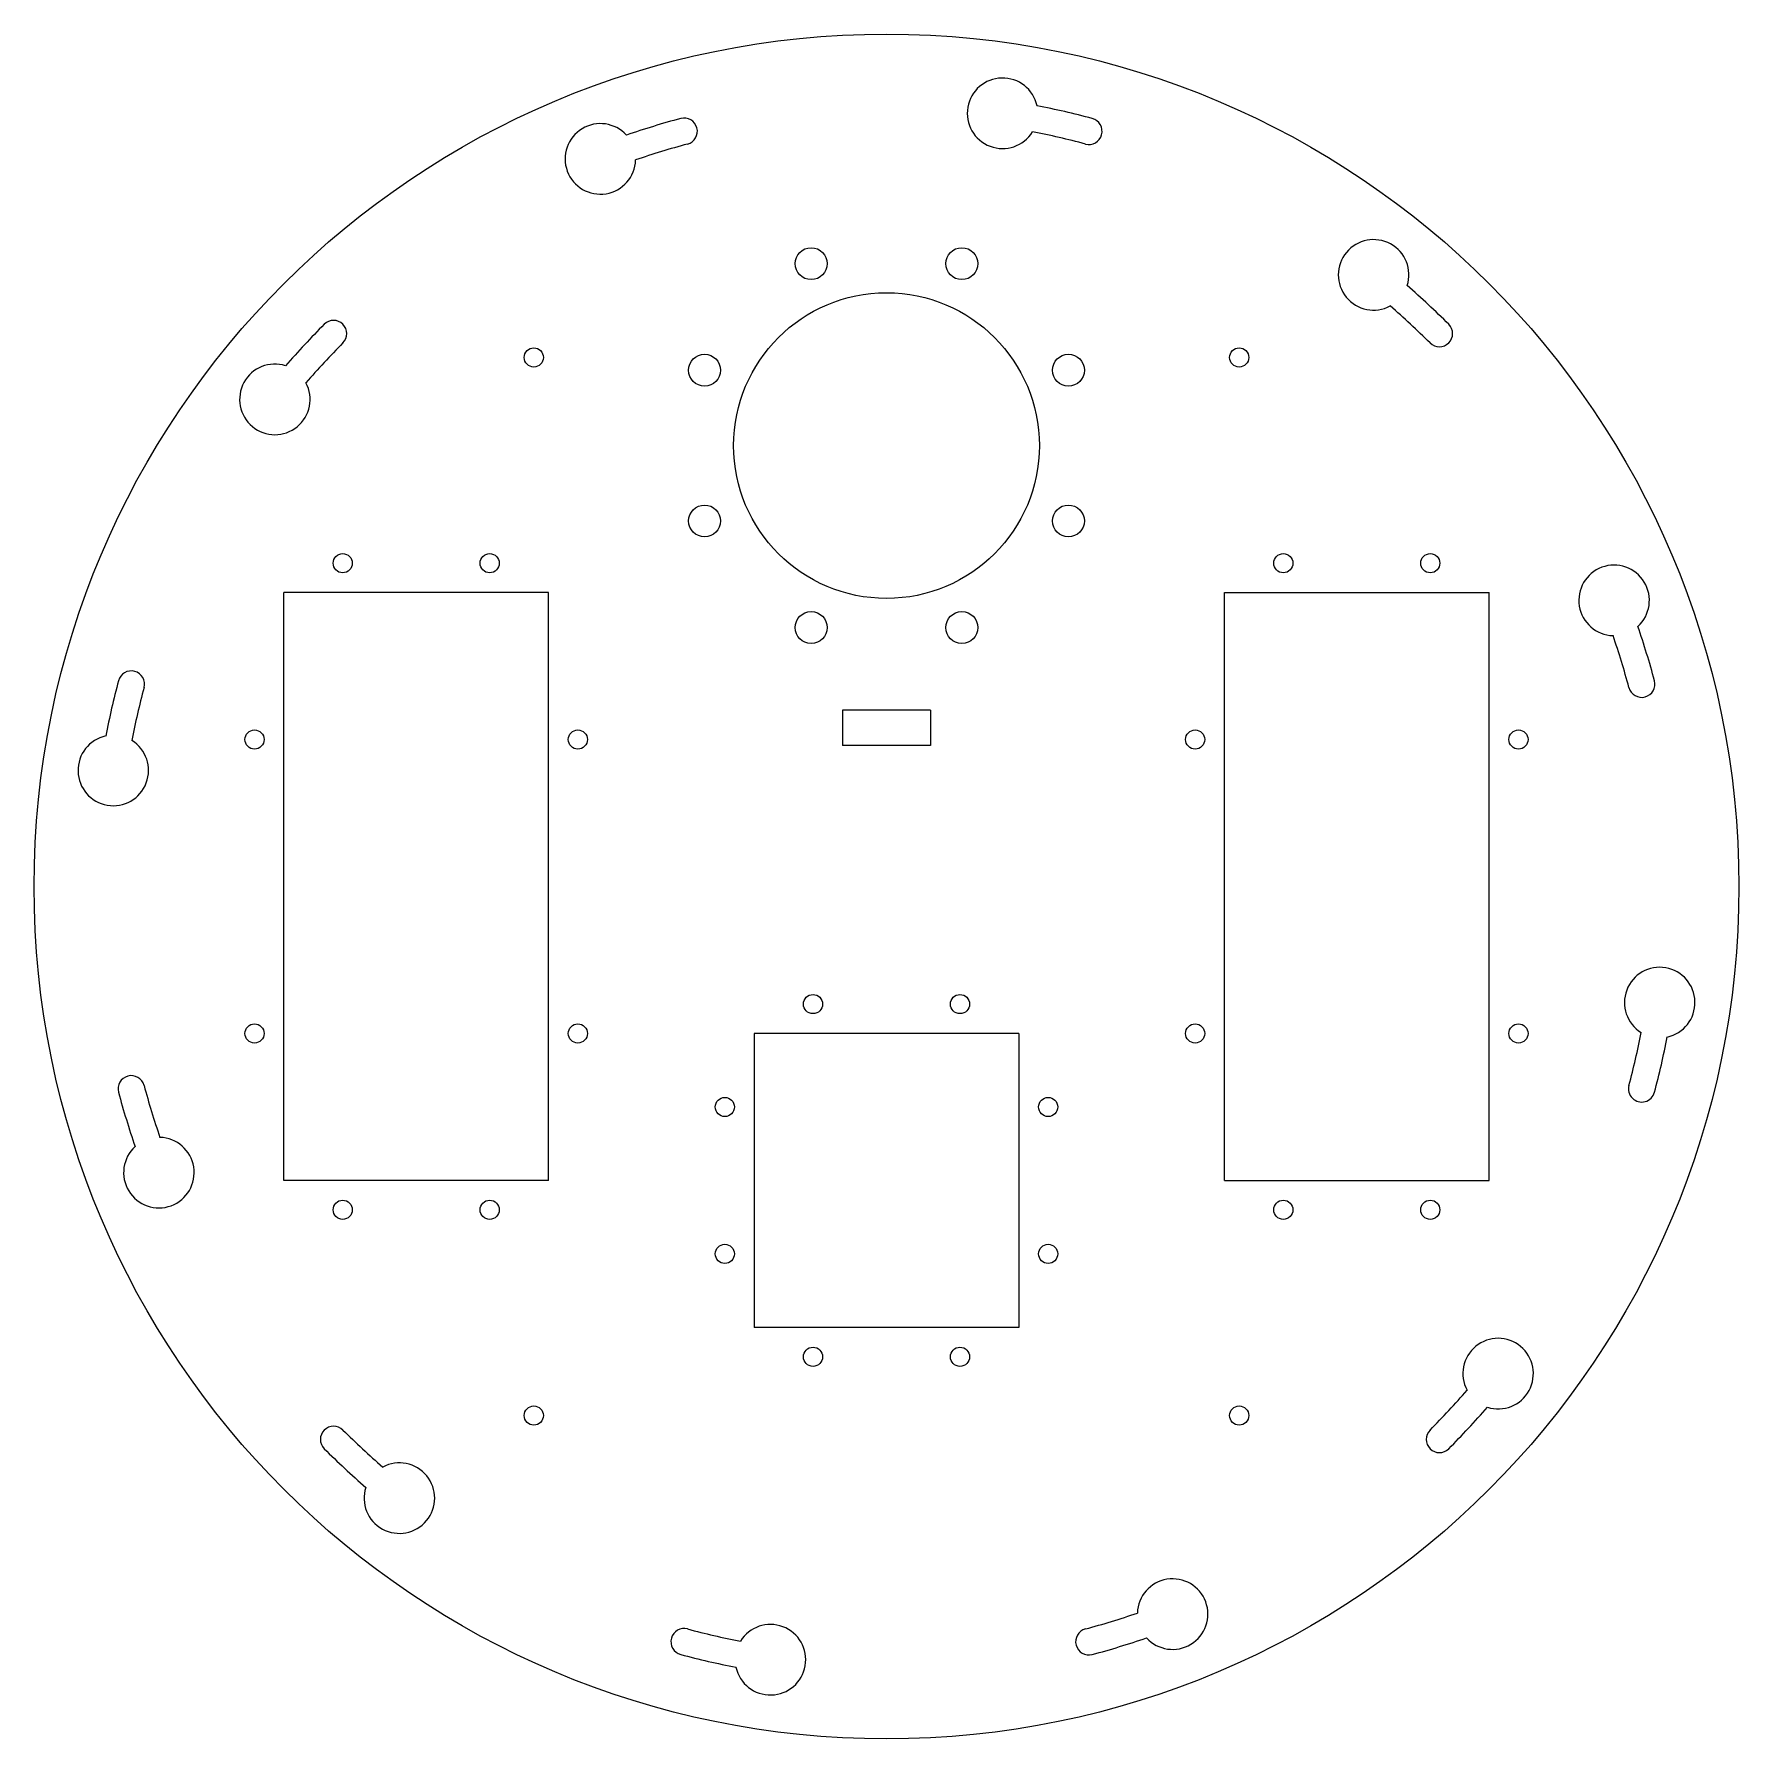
# Model space of a CAD drawing. Extents: x -145 to 145, y -145 to 145.
import ezdxf

# ---------------------------------------------------------------- set-up
doc = ezdxf.new("R2010")
doc.units = 0
doc.layers.add('SHEETMETAL_CUT_LINES', color=7, linetype='CONTINUOUS')

msp = doc.modelspace()

# ---------------------------------------------------------------- linework, layer by layer
at = {"layer": 'SHEETMETAL_CUT_LINES'}
for p, q in [((-102.5, -50), (-102.5, 50)), ((-57.5, 50), (-102.5, 50)), ((-57.5, -50), (-57.5, 50)), ((57.5, -50), (57.5, 50)), ((57.5, 50), (102.5, 50)), ((102.5, -50), (102.5, 50)), ((7.5, 30), (-7.5, 30)), ((-7.5, 30), (-7.5, 24)), ((7.5, 30), (7.5, 24)), ((7.5, 24), (-7.5, 24)), ((22.5, -25), (-22.5, -25)), ((-22.5, -25), (-22.5, -75)), ((22.5, -25), (22.5, -75)), ((-57.5, -50), (-102.5, -50)), ((57.5, -50), (102.5, -50)), ((22.5, -75), (-22.5, -75))]:
    msp.add_line(p, q, dxfattribs=at)
for centre, radius in [((0, 0), 145), ((-12.82, 105.95), 2.71), ((-12.82, 105.95), 2.71), ((12.82, 105.95), 2.71), ((12.82, 105.95), 2.71), ((0, 75), 26), ((-60, 90), 1.63), ((-60, 90), 1.63), ((-30.95, 87.82), 2.71), ((-30.95, 87.82), 2.71), ((30.95, 87.82), 2.71), ((30.95, 87.82), 2.71), ((60, 90), 1.63), ((60, 90), 1.63), ((-30.95, 62.18), 2.71), ((-30.95, 62.18), 2.71), ((30.95, 62.18), 2.71), ((30.95, 62.18), 2.71), ((-92.5, 55), 1.63), ((-92.5, 55), 1.63), ((-67.5, 55), 1.63), ((-67.5, 55), 1.63), ((67.5, 55), 1.63), ((67.5, 55), 1.63), ((92.5, 55), 1.63), ((92.5, 55), 1.63), ((-12.82, 44.05), 2.71), ((-12.82, 44.05), 2.71), ((12.82, 44.05), 2.71), ((12.82, 44.05), 2.71), ((-107.5, 25), 1.63), ((-107.5, 25), 1.63), ((-52.5, 25), 1.63), ((-52.5, 25), 1.63), ((52.5, 25), 1.63), ((52.5, 25), 1.63), ((107.5, 25), 1.63), ((107.5, 25), 1.63), ((-12.5, -20), 1.63), ((-12.5, -20), 1.63), ((12.5, -20), 1.63), ((12.5, -20), 1.63), ((-107.5, -25), 1.63), ((-107.5, -25), 1.63), ((-52.5, -25), 1.63), ((-52.5, -25), 1.63), ((52.5, -25), 1.63), ((52.5, -25), 1.63), ((107.5, -25), 1.63), ((107.5, -25), 1.63), ((-27.5, -37.5), 1.63), ((-27.5, -37.5), 1.63), ((27.5, -37.5), 1.63), ((27.5, -37.5), 1.63), ((-92.5, -55), 1.63), ((-92.5, -55), 1.63), ((-67.5, -55), 1.63), ((-67.5, -55), 1.63), ((67.5, -55), 1.63), ((67.5, -55), 1.63), ((92.5, -55), 1.63), ((92.5, -55), 1.63), ((-27.5, -62.5), 1.63), ((-27.5, -62.5), 1.63), ((27.5, -62.5), 1.63), ((27.5, -62.5), 1.63), ((-12.5, -80), 1.63), ((-12.5, -80), 1.63), ((12.5, -80), 1.63), ((12.5, -80), 1.63), ((-60, -90), 1.63), ((-60, -90), 1.63), ((60, -90), 1.63), ((60, -90), 1.63)]:
    msp.add_circle(centre, radius, dxfattribs=at)
for centre, radius, start, end in [((19.74, 131.53), 6, 12.2965, 328.2378), ((0, 0), 135.25, 105, 109.0891), ((-34.42, 128.47), 2.25, 285, 105), ((0, 0), 135.25, 75, 79.0891), ((34.42, 128.47), 2.25, 255, 75), ((-48.67, 123.77), 6, 42.2965, 358.2378), ((0, 0), 130.75, 75, 79.0485), ((0, 0), 130.75, 105, 109.0485), ((82.86, 104.04), 6, 342.2965, 298.2378), ((0, 0), 135.25, 45, 49.0891), ((0, 0), 130.75, 45, 49.0485), ((-94.05, 94.05), 2.25, 315, 135), ((0, 0), 135.25, 135, 139.0891), ((94.05, 94.05), 2.25, 225, 45), ((0, 0), 130.75, 135, 139.0485), ((-104.04, 82.86), 6, 72.2965, 28.2378), ((123.77, 48.67), 6, 312.2965, 268.2378), ((0, 0), 135.25, 15, 19.0891), ((0, 0), 130.75, 15, 19.0485), ((0, 0), 135.25, 165, 169.0891), ((-128.47, 34.42), 2.25, 345, 165), ((128.47, 34.42), 2.25, 195, 15), ((0, 0), 130.75, 165, 169.0485), ((-131.53, 19.74), 6, 102.2965, 58.2378), ((131.53, -19.74), 6, 282.2965, 238.2378), ((0, 0), 130.75, 345, 349.0485), ((0, 0), 135.25, 345, 349.0891), ((-128.47, -34.42), 2.25, 15, 195), ((0, 0), 130.75, 195, 199.0485), ((128.47, -34.42), 2.25, 165, 345), ((0, 0), 135.25, 195, 199.0891), ((-123.77, -48.67), 6, 132.2965, 88.2378), ((104.04, -82.86), 6, 252.2965, 208.2378), ((0, 0), 130.75, 315, 319.0485), ((0, 0), 135.25, 315, 319.0891), ((-94.05, -94.05), 2.25, 45, 225), ((0, 0), 130.75, 225, 229.0485), ((94.05, -94.05), 2.25, 135, 315), ((0, 0), 135.25, 225, 229.0891), ((-82.86, -104.04), 6, 162.2965, 118.2378), ((48.67, -123.77), 6, 222.2965, 178.2378), ((0, 0), 130.75, 285, 289.0485), ((-34.42, -128.47), 2.25, 75, 255), ((0, 0), 130.75, 255, 259.0485), ((-19.74, -131.53), 6, 192.2965, 148.2378), ((34.42, -128.47), 2.25, 105, 285), ((0, 0), 135.25, 285, 289.0891), ((0, 0), 135.25, 255, 259.0891)]:
    msp.add_arc(centre, radius, start, end, dxfattribs=at)

doc.saveas('drawing.dxf')
